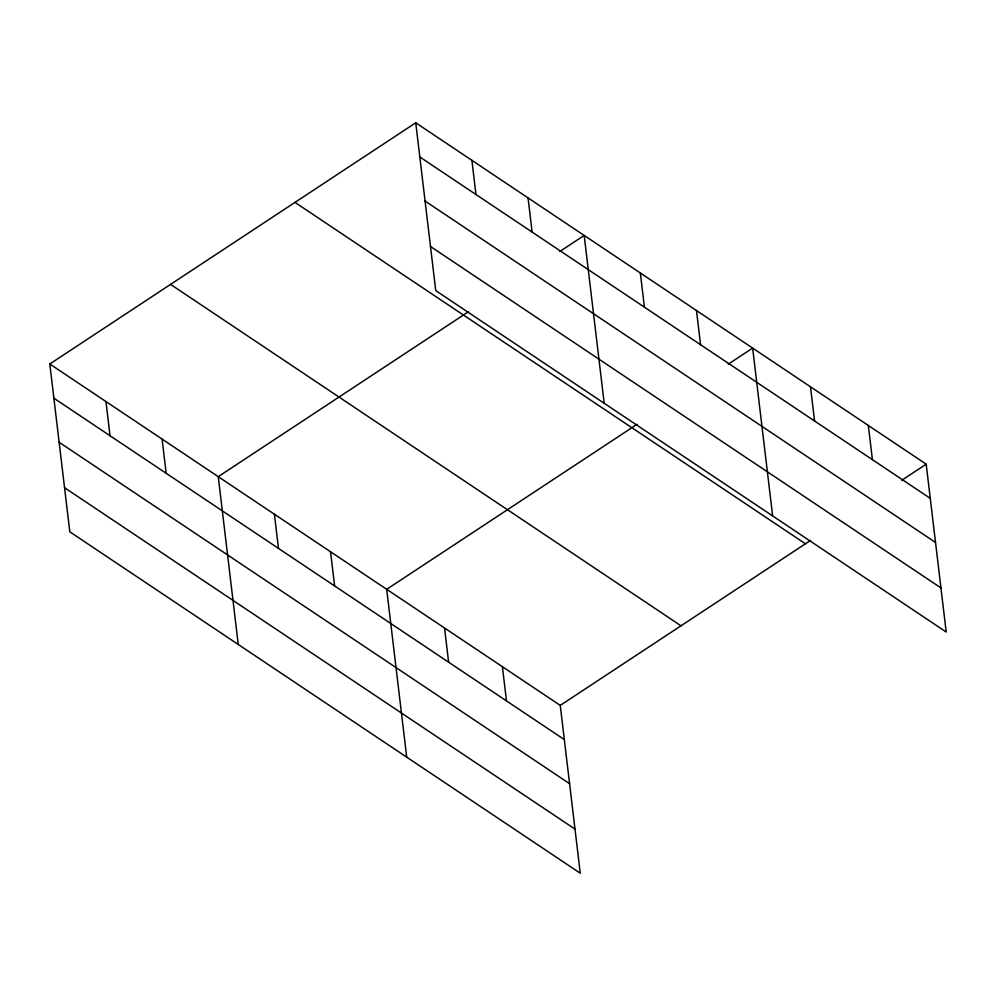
<?xml version="1.0" encoding="UTF-8"?>
<svg xmlns="http://www.w3.org/2000/svg" width="996" height="996" viewBox="0 0 996 996"><rect width="100%" height="100%" fill="white"/><g stroke="black" fill="none" stroke-linecap="round" stroke-linejoin="round"><path stroke-width="1.49" d="M49.8 364.001L560.25 705.392L580.257 873.218L69.807 531.827L49.8 364.001L415.743 122.782L926.193 464.173L946.2 631.999L435.75 290.608L415.743 122.782M468.568 311.661L218.249 476.661L238.256 644.487M559.777 251.527L584.191 235.442L604.199 403.268M637.017 424.321L386.697 589.321L406.704 757.147M728.225 364.187L752.64 348.102L772.647 515.928M560.25 705.392L810.57 540.392M901.778 480.271L926.193 464.173M419.814 156.957L930.264 498.361M425.068 201.055L935.518 542.459M430.496 246.498L940.946 587.901M294.978 202.375L805.428 543.779M170.565 284.395L681.003 625.799M53.871 398.176L564.321 739.58M59.138 442.274L569.588 783.678M64.553 487.716L575.003 829.12M868.338 425.491L872.409 459.666M810.483 386.797L814.566 420.972M696.49 310.553L700.562 344.728M640.341 272.991L644.412 307.179M528.042 197.88L532.113 232.068M471.892 160.331L475.964 194.506M502.395 666.71L506.478 700.885M444.552 628.015L448.623 662.191M330.548 551.772L334.619 585.947M274.398 514.21L278.469 548.398M162.099 439.112L166.17 473.287M105.95 401.55L110.021 435.725"/></g></svg>
